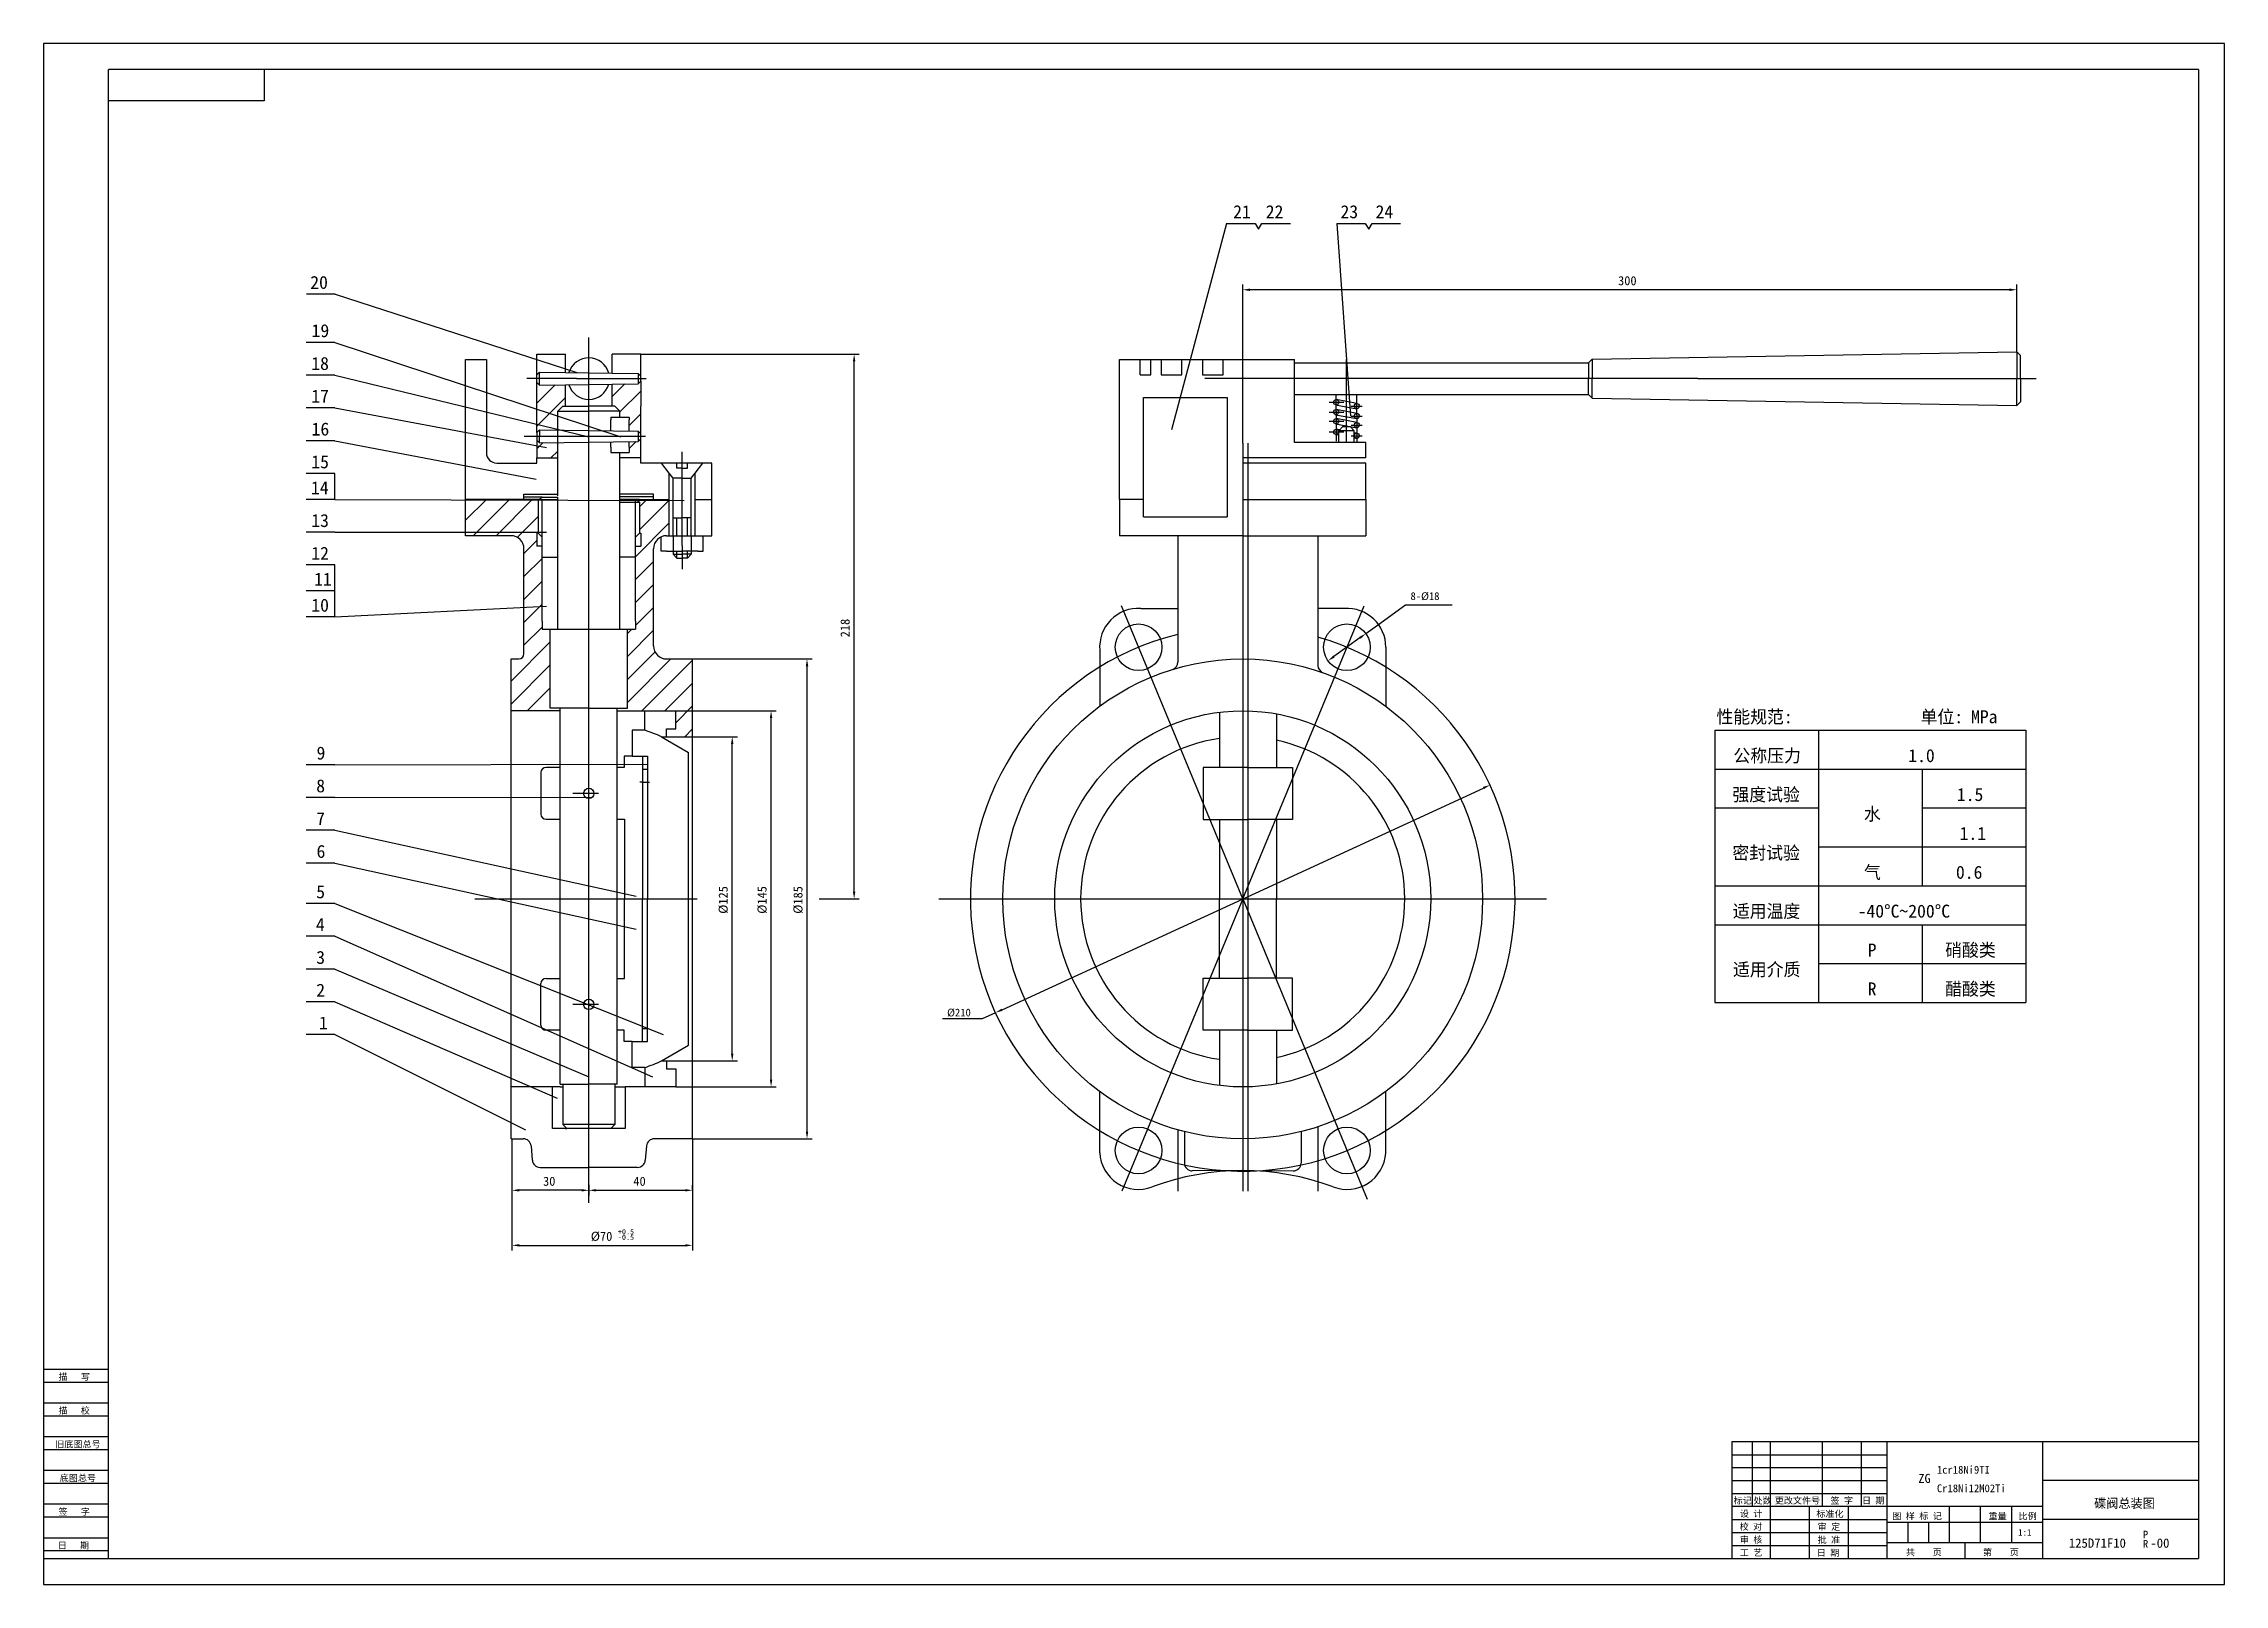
# Model space of a CAD drawing. Header units: metres. Extents: x 0 to 841, y 0 to 594.
import ezdxf

# ---------------------------------------------------------------- set-up
doc = ezdxf.new("R2010")
doc.units = ezdxf.units.M
for name, color, linetype in [('C', 6, 'Continuous'), ('D', 1, 'Continuous'), ('FL', 5, 'Continuous'), ('T', 7, 'Continuous'), ('TL', 4, 'Continuous')]:
    doc.layers.add(name, color=color, linetype=linetype)

# ---------------------------------------------------------------- blocks, each defined once
blk = doc.blocks.new('TUKUN1')
at = {"layer": 'FL'}
for p, q in [((0, 594), (0, 0)), ((841, 594), (0, 594)), ((841, 0), (841, 594)), ((0, 78), (25, 78)), ((0, 70), (25, 70)), ((0, 65), (25, 65)), ((0, 57), (25, 57)), ((0, 52), (25, 52)), ((659, 30), (659, 55)), ((666, 10), (666, 55)), ((686, 30), (686, 55)), ((701, 30), (701, 55)), ((0, 44), (25, 44)), ((651, 50), (711, 50)), ((651, 45), (711, 45)), ((0, 39), (25, 39)), ((651, 40), (711, 40)), ((651, 35), (711, 35)), ((0, 31), (25, 31)), ((0, 26), (25, 26)), ((696, 10), (696, 30)), ((0, 18), (25, 18)), ((651, 25), (711, 25)), ((651, 20), (711, 20)), ((0, 13), (25, 13)), ((651, 15), (711, 15)), ((0, 0), (841, 0))]:
    blk.add_line(p, q, dxfattribs=at)
at = {"layer": 'TL'}
for p, q in [((25, 10), (25, 584)), ((831, 584), (25, 584)), ((85, 584), (85, 572)), ((831, 584), (831, 10)), ((85, 572), (25, 572)), ((0, 83), (25, 83)), ((651, 55), (651, 10)), ((831, 55), (651, 55)), ((711, 10), (711, 55)), ((771, 10), (771, 55)), ((831, 40), (771, 40)), ((771, 30), (651, 30)), ((681, 10), (681, 30)), ((735, 16), (735, 30)), ((747, 16), (747, 30)), ((759, 16), (759, 30)), ((711, 24), (771, 24)), ((719, 16), (719, 24)), ((727, 16), (727, 24)), ((831, 25), (771, 25)), ((0, 10), (831, 10)), ((771, 16), (711, 16)), ((741, 10), (741, 16))]:
    blk.add_line(p, q, dxfattribs=at)
at = {"layer": 'T'}
for s, p in [('描   写', (5.74, 78.76)), ('描   校', (5.74, 65.76)), ('旧底图总号', (4.49, 52.76)), ('底图总号', (6.22, 39.76)), ('标记', (651.75, 31.07)), ('处数', (659.38, 31.07)), ('更改文件号', (667.61, 31.07)), ('签 字', (689.1, 31.07)), ('日 期', (701.23, 31.07)), ('签   字', (5.74, 26.76)), ('设 计', (654.14, 25.99)), ('标准化', (683.65, 25.93)), ('图 样 标 记', (712.95, 25.04)), ('重量', (750.03, 25.04)), ('比例', (761.64, 25.04)), ('校 对', (654.05, 20.99)), ('审 核', (654.14, 15.99)), ('批 准', (684.13, 15.93)), ('审 定', (684.13, 20.93)), ('日   期', (5.45, 13.76)), ('工 艺', (654.14, 10.99)), ('日 期', (683.84, 10.93)), ('共    页', (718.18, 11.13)), ('第    页', (747.9, 11.13))]:
    blk.add_text(s, height=2.5, dxfattribs=at).set_placement(p)

msp = doc.modelspace()

# ---------------------------------------------------------------- linework, layer by layer
for p, q in [((219.25, 457.9), (224.13, 462.78)), ((190.25, 455.42), (197.28, 462.44)), ((190.25, 446.58), (201.25, 457.58)), ((222.25, 452.06), (230.25, 460.06)), ((197.56, 445.04), (198.25, 445.74)), ((225.75, 446.72), (230.25, 451.22)), ((190.25, 437.74), (192.68, 440.17)), ((225.75, 437.88), (228.48, 440.61)), ((195.63, 434.28), (198.25, 436.9)), ((162.75, 410.24), (170.8, 418.28)), ((165.63, 404.28), (179.63, 418.28)), ((174.47, 404.28), (188.47, 418.28)), ((229.75, 415.37), (232.67, 418.28)), ((229.75, 406.53), (241.25, 418.03)), ((182.68, 403.65), (190.75, 411.72)), ((228.25, 396.19), (241.25, 409.19)), ((185.25, 397.38), (190.25, 402.38)), ((185.25, 388.54), (192.25, 395.54)), ((228.25, 387.35), (235.25, 394.35)), ((185.25, 379.7), (192.25, 386.7)), ((228.25, 378.51), (235.25, 385.51)), ((185.25, 370.87), (192.25, 377.87)), ((228.25, 369.67), (235.25, 376.67)), ((180.25, 348.19), (195.41, 363.35)), ((185.25, 362.03), (192.25, 369.03)), ((225.14, 366.56), (226.86, 368.28)), ((225.14, 357.72), (235.25, 367.83)), ((180.25, 339.35), (195.41, 354.51)), ((225.14, 348.88), (235.79, 359.53)), ((225.14, 340.04), (241.88, 356.78)), ((230.72, 336.78), (250.25, 356.32)), ((186.52, 336.78), (195.41, 345.67)), ((239.56, 336.78), (250.25, 347.48)), ((243.75, 332.14), (250.25, 338.64)), ((247.23, 326.78), (250.25, 329.8))]:
    msp.add_line(p, q)
at = {"layer": 'C'}
for p, q in [((462.43, 439.98), (462.43, 498.96)), ((210.25, 425.34), (210.25, 480.74)), ((502.43, 440.28), (502.43, 472.28)), ((205.47, 464.85), (186.36, 464.85)), ((205.47, 464.85), (210.25, 464.85)), ((210.25, 464.85), (216.09, 464.85)), ((216.09, 464.85), (232.4, 464.85)), ((637.92, 464.85), (447.78, 464.85)), ((637.92, 464.85), (768.42, 464.85)), ((495.71, 455.76), (501.37, 455.76)), ((498.43, 452.29), (498.43, 458.76)), ((504.2, 454.26), (508.45, 454.26)), ((506.43, 450.88), (506.43, 458.76)), ((495.71, 451.93), (501.37, 451.93)), ((495.71, 448.42), (501.37, 448.42)), ((498.43, 452.29), (498.43, 440.73)), ((504.2, 450.43), (508.45, 450.43)), ((504.2, 446.92), (508.45, 446.92)), ((506.43, 450.88), (506.43, 440.22)), ((185.36, 442.64), (232.08, 442.64)), ((462.43, 439.98), (462.43, 151.54)), ((464.43, 439.98), (464.43, 151.54)), ((495.71, 444.32), (501.37, 444.32)), ((504.2, 442.82), (508.45, 442.82)), ((246.25, 421.12), (246.25, 436.66)), ((210.25, 147.15), (210.25, 425.34)), ((210.25, 147.15), (210.25, 425.34)), ((246.25, 400.46), (246.25, 421.12)), ((246.25, 400.46), (246.25, 391.39)), ((462.43, 264.28), (415.63, 377.27)), ((462.43, 264.28), (509.23, 377.27)), ((214.05, 304.95), (204.14, 304.95)), ((230.92, 309.28), (229.92, 309.28)), ((230.92, 309.28), (232.92, 309.28)), ((232.92, 309.28), (233.62, 309.28)), ((166.3, 264.28), (250.69, 264.28)), ((345.22, 264.28), (550.34, 264.28)), ((462.43, 264.28), (415.76, 151.61)), ((462.43, 264.28), (510.36, 148.57)), ((550.34, 264.28), (579.64, 264.28)), ((214.05, 223.61), (204.14, 223.61)), ((437.43, 175.22), (437.43, 151.54)), ((491.43, 176.45), (491.43, 151.54))]:
    msp.add_line(p, q, dxfattribs=at)
msp.add_arc((462.43, 264.28), 105, 103.77, 73.97, dxfattribs=at)
at = {"layer": 'D'}
for p, q in [((456.22, 524.7), (434.98, 445.13)), ((456.22, 524.7), (467.22, 524.7)), ((467.22, 524.7), (468.54, 522.42)), ((468.54, 522.42), (469.86, 524.7)), ((469.86, 524.7), (480.86, 524.7)), ((498.68, 524.7), (503.99, 450.43)), ((498.68, 524.7), (509.68, 524.7)), ((509.68, 524.7), (511, 522.42)), ((511, 522.42), (512.32, 524.7)), ((512.32, 524.7), (523.32, 524.7)), ((112.38, 497.44), (101.38, 497.44)), ((112.38, 497.44), (205.62, 467.16)), ((462.43, 498.96), (462.43, 501.11)), ((758.13, 499.11), (465.23, 499.11)), ((760.93, 475.21), (760.93, 501.11)), ((112.3, 478.84), (101.3, 478.84)), ((112.3, 478.84), (222.57, 442.38)), ((230.25, 474.28), (314.57, 474.28)), ((312.57, 267.08), (312.57, 471.48)), ((112.3, 466.2), (101.3, 466.2)), ((112.3, 466.2), (210.32, 442.38)), ((112.3, 453.56), (101.3, 453.56)), ((112.3, 453.56), (193.98, 438.3)), ((112.3, 440.92), (101.3, 440.92)), ((112.3, 440.92), (189.9, 426.06)), ((112.3, 428.28), (101.3, 428.28)), ((112.3, 418.28), (112.3, 428.28)), ((112.3, 418.28), (101.3, 418.28)), ((112.3, 418.28), (247.07, 417.89)), ((192.25, 417.28), (192.25, 418.28)), ((192.25, 403.78), (192.25, 417.28)), ((228.25, 417.28), (228.25, 418.28)), ((228.25, 403.78), (228.25, 417.28)), ((112.3, 405.64), (101.3, 405.64)), ((112.3, 405.64), (193.98, 405.65)), ((190.75, 405.28), (190.25, 405.28)), ((229.75, 405.28), (230.25, 405.28)), ((244.25, 404.28), (244.25, 411.19)), ((248.25, 404.28), (248.25, 411.19)), ((244.25, 395.63), (244.25, 398.28)), ((248.25, 395.63), (248.25, 398.28)), ((112.3, 393), (101.3, 393)), ((112.3, 383), (112.3, 393)), ((112.3, 383), (101.3, 383)), ((112.3, 373), (112.3, 383)), ((112.3, 373), (101.3, 373)), ((112.3, 373), (193.98, 377.08)), ((514.46, 369.83), (525.21, 377.58)), ((525.21, 377.58), (543.21, 377.58)), ((507.64, 364.92), (497.58, 357.66)), ((509.91, 366.55), (514.46, 369.83)), ((250.25, 356.78), (296.4, 356.78)), ((294.4, 174.58), (294.4, 353.98)), ((243.75, 336.78), (254.45, 336.78)), ((254.45, 336.78), (282.55, 336.78)), ((280.55, 194.58), (280.55, 333.98)), ((644.45, 329.32), (644.45, 224.32)), ((644.45, 329.32), (764.45, 329.32)), ((684.45, 329.32), (684.45, 224.32)), ((764.45, 329.32), (764.45, 224.32)), ((250.25, 326.78), (267.56, 326.78)), ((265.56, 204.58), (265.56, 323.98)), ((112.31, 316), (101.31, 316)), ((112.31, 316), (232.78, 316.27)), ((644.45, 314.32), (764.45, 314.32)), ((724.45, 314.32), (724.45, 269.32)), ((112.31, 303.36), (101.31, 303.36)), ((112.31, 303.36), (211.55, 303.54)), ((369.6, 221.54), (555.27, 307.02)), ((644.45, 299.32), (684.45, 299.32)), ((724.45, 299.32), (764.45, 299.32)), ((112.31, 290.72), (101.31, 290.72)), ((112.31, 290.72), (228.53, 265.34)), ((112.31, 278.08), (101.31, 278.08)), ((112.31, 278.08), (228.53, 252.61)), ((684.45, 284.32), (764.45, 284.32)), ((644.45, 269.32), (764.45, 269.32)), ((112.3, 262.5), (101.3, 262.5)), ((112.3, 262.5), (238.9, 211.94)), ((250.69, 264.28), (252.06, 264.28)), ((299.13, 264.28), (314.57, 264.28)), ((644.45, 254.32), (764.45, 254.32)), ((724.45, 254.32), (724.45, 224.32)), ((112.3, 249.86), (101.3, 249.86)), ((112.3, 249.86), (234.82, 195.61)), ((112.3, 237.22), (101.3, 237.22)), ((112.3, 237.22), (210.32, 195.61)), ((684.45, 239.32), (764.45, 239.32)), ((112.3, 224.58), (101.3, 224.58)), ((112.3, 224.58), (198.06, 187.45)), ((367.05, 220.37), (361.97, 218.03)), ((644.45, 224.32), (764.45, 224.32)), ((112.3, 211.94), (101.3, 211.94)), ((112.3, 211.94), (185.81, 175.21)), ((361.97, 218.03), (346.65, 218.03)), ((250.25, 201.78), (267.56, 201.78)), ((243.75, 191.78), (282.55, 191.78)), ((180.62, 171.78), (180.62, 128.7)), ((250.25, 171.78), (296.4, 171.78)), ((250.25, 171.78), (250.25, 128.7)), ((180.62, 154.05), (180.62, 149.92)), ((207.45, 151.92), (183.42, 151.92)), ((210.25, 154.05), (210.25, 149.92)), ((210.25, 151.92), (210.25, 153.92)), ((213.05, 151.92), (247.45, 151.92)), ((250.25, 151.92), (250.25, 153.92)), ((183.42, 130.7), (247.45, 130.7))]:
    msp.add_line(p, q, dxfattribs=at)
for points in [[(465.23, 499.58), (465.23, 498.64), (462.43, 499.11)], [(758.13, 499.58), (758.13, 498.64), (760.93, 499.11)], [(312.11, 471.48), (313.04, 471.48), (312.57, 474.28)], [(507.91, 364.54), (507.37, 365.29), (509.91, 366.55)], [(293.93, 353.98), (294.87, 353.98), (294.4, 356.78)], [(497.86, 357.29), (497.31, 358.04), (495.31, 356.03)], [(280.08, 333.98), (281.01, 333.98), (280.55, 336.78)], [(265.09, 323.98), (266.02, 323.98), (265.56, 326.78)], [(555.46, 306.6), (555.07, 307.45), (557.81, 308.19)], [(312.11, 267.08), (313.04, 267.08), (312.57, 264.28)], [(369.79, 221.12), (369.4, 221.97), (367.05, 220.37)], [(265.09, 204.58), (266.02, 204.58), (265.56, 201.78)], [(280.08, 194.58), (281.01, 194.58), (280.55, 191.78)], [(293.93, 174.58), (294.87, 174.58), (294.4, 171.78)], [(183.42, 152.39), (183.42, 151.46), (180.62, 151.92)], [(207.45, 152.39), (207.45, 151.46), (210.25, 151.92)], [(213.05, 152.39), (213.05, 151.46), (210.25, 151.92)], [(247.45, 152.39), (247.45, 151.46), (250.25, 151.92)], [(183.42, 131.17), (183.42, 130.24), (180.62, 130.7)], [(247.45, 131.17), (247.45, 130.24), (250.25, 130.7)]]:
    msp.add_solid(points, dxfattribs=at)
at = {"layer": 'TL'}
for p, q in [((162.75, 432.28), (162.75, 472.28)), ((162.75, 472.28), (170.75, 472.28)), ((170.75, 472.28), (170.75, 436.28)), ((190.25, 474.28), (201.25, 474.28)), ((190.25, 466.35), (190.25, 474.28)), ((201.25, 467.21), (201.25, 474.28)), ((230.25, 474.28), (219.25, 474.28)), ((219.25, 466.99), (219.25, 474.28)), ((230.25, 465.85), (230.25, 474.28)), ((414.93, 472.28), (482.43, 472.28)), ((414.93, 432.28), (414.93, 472.28)), ((422.93, 466.28), (422.93, 472.28)), ((426.93, 466.28), (426.93, 472.28)), ((426.93, 472.28), (430.93, 472.28)), ((430.93, 472.28), (430.93, 466.28)), ((438.93, 466.28), (438.93, 472.28)), ((438.93, 472.28), (446.93, 472.28)), ((446.93, 472.28), (446.93, 466.28)), ((454.93, 466.28), (454.93, 472.28)), ((482.43, 440.28), (482.43, 472.28)), ((595.79, 470.94), (597.2, 472.36)), ((597.2, 472.36), (760.93, 475.21)), ((597.2, 472.36), (597.2, 464.85)), ((760.93, 475.21), (760.93, 464.85)), ((760.93, 475.21), (762.43, 473.74)), ((762.43, 464.85), (762.43, 473.74)), ((191.25, 467.34), (190.25, 466.35)), ((190.25, 463.35), (190.25, 466.35)), ((191.25, 462.36), (190.25, 463.35)), ((190.25, 444.14), (190.25, 463.35)), ((191.25, 467.34), (201.25, 467.21)), ((191.25, 462.36), (191.25, 467.34)), ((201.25, 467.21), (219.25, 466.99)), ((201.25, 462.49), (219.25, 462.71)), ((219.25, 466.99), (229.25, 466.86)), ((219.25, 462.71), (229.25, 462.84)), ((219.25, 454.28), (219.25, 462.71)), ((230.25, 465.85), (229.25, 466.86)), ((229.25, 466.86), (229.25, 462.84)), ((229.25, 462.84), (230.25, 463.85)), ((230.25, 463.85), (230.25, 465.85)), ((230.25, 463.85), (230.25, 454.28)), ((422.93, 466.28), (426.93, 466.28)), ((430.93, 466.28), (438.93, 466.28)), ((446.93, 466.28), (454.93, 466.28)), ((482.43, 470.94), (595.79, 470.94)), ((595.79, 470.94), (595.79, 464.85)), ((595.79, 458.76), (595.79, 464.85)), ((597.2, 457.35), (597.2, 464.85)), ((760.93, 454.49), (760.93, 464.85)), ((762.43, 464.85), (762.43, 455.96)), ((191.25, 462.36), (201.25, 462.49)), ((200.25, 454.28), (198.25, 452.28)), ((200.25, 454.28), (210.25, 454.28)), ((201.25, 454.28), (201.25, 462.49)), ((220.25, 454.28), (210.25, 454.28)), ((220.25, 454.28), (222.25, 452.28)), ((230.25, 443.64), (230.25, 454.28)), ((424.19, 411.61), (424.19, 457.58)), ((424.19, 457.58), (456.4, 457.58)), ((456.4, 457.58), (456.4, 411.61)), ((482.43, 458.76), (595.79, 458.76)), ((498.25, 454.78), (506.43, 453.26)), ((506.43, 455.26), (498.43, 456.76)), ((595.79, 458.76), (597.2, 457.35)), ((597.2, 457.35), (760.93, 454.49)), ((760.93, 454.49), (762.43, 455.96)), ((198.25, 434.28), (198.25, 452.28)), ((198.25, 452.28), (210.25, 452.28)), ((222.25, 452.28), (210.25, 452.28)), ((218.75, 450), (222.25, 450)), ((218.75, 450), (218.75, 449)), ((218.75, 444.78), (218.75, 449)), ((222.25, 450), (222.25, 452.28)), ((222.25, 450), (222.25, 452.28)), ((222.25, 450), (225.75, 450)), ((225.75, 450), (225.75, 449)), ((225.75, 444.69), (225.75, 449)), ((498.25, 450.95), (506.43, 449.43)), ((498.25, 447.44), (506.43, 445.92)), ((506.43, 451.43), (498.43, 452.93)), ((506.43, 447.92), (498.43, 449.42)), ((500.93, 446.28), (499.43, 444.78)), ((503.93, 446.28), (500.93, 446.28)), ((503.93, 446.28), (505.43, 444.78)), ((191.25, 445.12), (190.25, 444.14)), ((190.25, 444.14), (190.25, 434.28)), ((191.25, 440.15), (190.25, 441.14)), ((191.25, 445.12), (229.25, 444.65)), ((191.25, 445.12), (191.25, 442.64)), ((191.25, 440.15), (191.25, 442.64)), ((191.25, 440.15), (229.25, 440.62)), ((218.75, 438.39), (218.75, 440.49)), ((218.75, 438.39), (218.75, 436.39)), ((225.75, 438.39), (225.75, 440.58)), ((225.75, 438.39), (225.75, 436.39)), ((229.25, 444.65), (229.25, 442.64)), ((229.25, 444.65), (230.25, 443.64)), ((229.25, 442.64), (229.25, 440.62)), ((229.25, 440.62), (230.25, 441.62)), ((230.25, 434.28), (230.25, 443.64)), ((509.93, 440.28), (482.43, 440.28)), ((498.25, 443.34), (499.43, 443.12)), ((499.73, 445.08), (498.43, 445.32)), ((505.43, 444.78), (499.43, 444.78)), ((499.43, 440.28), (499.43, 444.78)), ((505.43, 440.28), (505.43, 444.78)), ((506.43, 443.82), (505.43, 444.01)), ((505.43, 442.01), (506.43, 441.82)), ((509.93, 434.28), (509.93, 440.28)), ((162.75, 418.28), (162.75, 432.28)), ((174.75, 432.28), (190.25, 432.28)), ((190.25, 434.28), (198.25, 434.28)), ((190.25, 432.28), (190.25, 434.28)), ((198.25, 419.63), (198.25, 434.28)), ((218.75, 436.39), (222.25, 436.39)), ((222.25, 436.39), (225.75, 436.39)), ((222.25, 434.28), (222.25, 436.39)), ((222.25, 434.28), (222.25, 436.39)), ((230.25, 434.28), (222.25, 434.28)), ((222.25, 420.28), (222.25, 434.28)), ((222.25, 420.28), (222.25, 434.28)), ((230.25, 432.28), (230.25, 434.28)), ((238.25, 432.28), (230.25, 432.28)), ((254.25, 432.28), (238.25, 432.28)), ((241.25, 428.42), (238.25, 432.28)), ((244.25, 430.28), (244.25, 432.28)), ((246.25, 430.28), (244.25, 430.28)), ((246.25, 430.28), (248.25, 430.28)), ((248.25, 430.28), (248.25, 432.28)), ((251.25, 428.42), (254.25, 432.28)), ((257.75, 432.28), (254.25, 432.28)), ((257.75, 418.28), (257.75, 432.28)), ((414.93, 418.28), (414.93, 432.28)), ((509.93, 434.28), (462.43, 434.28)), ((509.93, 432.28), (462.43, 432.28)), ((509.93, 418.28), (509.93, 432.28)), ((241.25, 418.28), (241.25, 428.42)), ((242.75, 426.48), (241.25, 428.42)), ((242.75, 404.28), (242.75, 426.48)), ((246.25, 426.48), (242.75, 426.48)), ((246.25, 426.48), (249.75, 426.48)), ((249.75, 426.48), (251.25, 428.42)), ((249.75, 404.28), (249.75, 426.48)), ((251.25, 418.28), (251.25, 428.42)), ((162.75, 404.28), (162.75, 418.28)), ((185.25, 418.28), (162.75, 418.28)), ((185.25, 420.28), (198.25, 420.28)), ((185.25, 418.28), (185.25, 420.28)), ((192.25, 419.13), (185.25, 419.13)), ((190.98, 418.28), (185.25, 418.28)), ((190.75, 418.13), (192.25, 419.13)), ((198.25, 418.13), (190.75, 418.13)), ((190.75, 418.13), (190.75, 417.28)), ((190.75, 417.28), (190.75, 405.28)), ((192.25, 419.13), (198.25, 419.13)), ((198.25, 396.08), (198.25, 419.13)), ((235.25, 420.28), (222.25, 420.28)), ((222.25, 396.08), (222.25, 420.28)), ((222.25, 418.28), (222.25, 420.28)), ((235.25, 419.28), (222.25, 419.28)), ((229.75, 418.28), (222.25, 418.28)), ((222.25, 395.49), (222.25, 418.28)), ((222.25, 417.28), (229.75, 417.28)), ((229.75, 417.28), (228.25, 418.28)), ((229.75, 418.28), (235.25, 418.28)), ((229.75, 417.28), (229.75, 405.28)), ((235.25, 418.28), (235.25, 420.28)), ((235.25, 418.28), (241.25, 418.28)), ((241.25, 404.28), (241.25, 418.28)), ((251.25, 418.28), (257.75, 418.28)), ((251.25, 404.28), (251.25, 418.28)), ((257.75, 404.28), (257.75, 418.28)), ((424.19, 418.28), (414.93, 418.28)), ((414.93, 418.28), (414.93, 404.28)), ((462.43, 418.28), (509.93, 418.28)), ((509.93, 418.28), (509.93, 404.28)), ((169.25, 404.28), (162.75, 404.28)), ((180.25, 404.28), (169.25, 404.28)), ((190.75, 405.28), (190.25, 405.28)), ((190.25, 405.28), (190.25, 400.28)), ((190.75, 405.28), (192.25, 403.78)), ((192.25, 400.28), (192.25, 403.78)), ((229.75, 405.28), (228.25, 403.78)), ((228.25, 400.28), (228.25, 403.78)), ((229.75, 405.28), (230.25, 405.28)), ((230.25, 405.28), (230.25, 400.28)), ((238.15, 398.28), (238.15, 403.82)), ((240.25, 404.28), (251.25, 404.28)), ((242.75, 411.19), (246.25, 411.19)), ((242.75, 404.28), (242.75, 397.13)), ((249.75, 411.19), (246.25, 411.19)), ((249.75, 404.28), (249.75, 397.13)), ((251.25, 404.28), (257.75, 404.28)), ((254.35, 398.28), (254.35, 404.28)), ((462.43, 404.28), (414.93, 404.28)), ((424.19, 411.61), (456.4, 411.61)), ((437.43, 404.28), (437.43, 355.59)), ((462.43, 404.28), (509.93, 404.28)), ((491.43, 404.28), (491.43, 354.26)), ((185.25, 358.78), (185.25, 399.28)), ((185.25, 361.78), (185.25, 399.28)), ((192.25, 400.28), (190.25, 400.28)), ((192.25, 396.08), (192.25, 400.28)), ((192.25, 371.28), (192.25, 396.08)), ((192.25, 396.08), (198.25, 396.08)), ((198.25, 371.28), (198.25, 396.08)), ((222.25, 371.28), (222.25, 396.08)), ((228.25, 396.08), (222.25, 396.08)), ((222.25, 371.28), (222.25, 395.49)), ((228.25, 396.19), (228.25, 400.28)), ((228.25, 400.28), (230.25, 400.28)), ((228.25, 371.28), (228.25, 396.19)), ((235.25, 361.78), (235.25, 399.28)), ((240.25, 398.28), (238.15, 398.28)), ((240.25, 398.28), (246.25, 398.28)), ((242.75, 397.13), (246.25, 397.13)), ((242.75, 397.13), (244.25, 395.63)), ((244.25, 395.63), (246.25, 395.63)), ((252.25, 398.28), (246.25, 398.28)), ((249.75, 397.13), (246.25, 397.13)), ((248.25, 395.63), (246.25, 395.63)), ((249.75, 397.13), (248.25, 395.63)), ((252.25, 398.28), (254.35, 398.28)), ((192.25, 371.28), (192.25, 368.28)), ((198.25, 368.28), (198.25, 371.28)), ((222.25, 368.28), (222.25, 371.28)), ((228.25, 371.28), (228.25, 368.28)), ((423.14, 376.26), (437.43, 376.26)), ((501.73, 376.26), (491.43, 376.26)), ((192.25, 368.28), (198.25, 368.28)), ((195.41, 337.78), (195.41, 368.28)), ((198.25, 368.28), (222.25, 368.28)), ((222.25, 368.28), (228.25, 368.28)), ((225.14, 337.78), (225.14, 368.28)), ((180.25, 336.78), (180.25, 356.78)), ((180.25, 356.78), (183.25, 356.78)), ((240.25, 356.78), (250.25, 356.78)), ((250.25, 326.78), (250.25, 356.78)), ((407.29, 360.13), (407.29, 338.55)), ((517.61, 361.29), (517.61, 351.79)), ((517.61, 351.79), (517.61, 338.52)), ((180.25, 191.78), (180.25, 336.78)), ((199.25, 336.78), (180.25, 336.78)), ((198.25, 337.78), (195.41, 337.78)), ((210.25, 337.78), (198.25, 337.78)), ((199.25, 314.95), (199.25, 337.78)), ((210.25, 337.78), (222.25, 337.78)), ((221.25, 336.78), (221.25, 337.78)), ((221.25, 336.78), (231.92, 336.78)), ((221.25, 314.95), (221.25, 336.78)), ((222.25, 337.78), (225.14, 337.78)), ((231.92, 336.78), (243.75, 336.78)), ((231.92, 329.26), (231.92, 336.78)), ((243.75, 329.78), (243.75, 336.78)), ((226.92, 329.26), (226.92, 319.28)), ((231.92, 329.26), (226.92, 329.26)), ((240.25, 329.78), (243.75, 329.78)), ((240.25, 326.78), (240.25, 329.78)), ((453.43, 336.22), (453.43, 314.89)), ((475.43, 335.61), (475.43, 314.89)), ((238.29, 326.78), (248.75, 320.74)), ((238.29, 326.78), (240.25, 326.78)), ((240.25, 326.78), (250.25, 326.78)), ((248.75, 207.82), (248.75, 320.74)), ((250.25, 201.78), (250.25, 326.78)), ((191.75, 312.95), (191.75, 296.95)), ((199.25, 314.95), (193.75, 314.95)), ((199.25, 294.95), (199.25, 314.95)), ((221.25, 294.95), (221.25, 314.95)), ((223.92, 314.95), (221.25, 314.95)), ((223.92, 319.28), (223.92, 314.95)), ((226.92, 319.28), (223.92, 319.28)), ((226.92, 319.28), (230.92, 319.28)), ((230.92, 319.28), (232.92, 319.28)), ((230.92, 319.28), (230.92, 314.28)), ((230.92, 314.28), (230.92, 264.28)), ((230.92, 314.28), (232.92, 314.28)), ((232.92, 319.28), (232.92, 314.28)), ((232.92, 314.28), (232.92, 264.28)), ((447.2, 314.89), (447.2, 294.89)), ((464.7, 314.89), (447.2, 314.89)), ((464.16, 314.89), (481.66, 314.89)), ((481.66, 314.89), (481.66, 294.89)), ((193.75, 294.95), (199.25, 294.95)), ((199.25, 233.61), (199.25, 294.95)), ((221.25, 294.95), (223.96, 294.95)), ((221.25, 233.61), (221.25, 294.95)), ((223.96, 294.95), (223.96, 264.28)), ((447.2, 294.89), (464.7, 294.89)), ((453.43, 294.89), (453.43, 264.28)), ((481.66, 294.89), (464.16, 294.89)), ((475.43, 294.89), (475.43, 264.28)), ((223.96, 233.61), (223.96, 264.28)), ((230.92, 214.28), (230.92, 264.28)), ((232.92, 214.28), (232.92, 264.28)), ((453.43, 233.67), (453.43, 264.28)), ((475.43, 233.67), (475.43, 264.28)), ((191.75, 215.61), (191.75, 231.61)), ((193.75, 233.61), (199.25, 233.61)), ((199.25, 213.61), (199.25, 233.61)), ((221.25, 233.61), (223.96, 233.61)), ((221.25, 213.61), (221.25, 233.61)), ((447.2, 233.67), (464.7, 233.67)), ((447.2, 213.67), (447.2, 233.67)), ((481.66, 233.67), (464.16, 233.67)), ((481.66, 213.67), (481.66, 233.67)), ((199.25, 213.61), (193.75, 213.61)), ((199.25, 192.78), (199.25, 213.61)), ((221.25, 192.78), (221.25, 213.61)), ((223.92, 213.61), (221.25, 213.61)), ((223.92, 209.28), (223.92, 213.61)), ((230.92, 214.28), (232.92, 214.28)), ((230.92, 209.28), (230.92, 214.28)), ((232.92, 209.28), (232.92, 214.28)), ((464.7, 213.67), (447.2, 213.67)), ((453.43, 213.67), (453.43, 192.34)), ((464.16, 213.67), (481.66, 213.67)), ((475.43, 213.67), (475.43, 192.96)), ((226.92, 209.28), (223.92, 209.28)), ((226.92, 199.3), (226.92, 209.28)), ((226.92, 209.28), (230.92, 209.28)), ((230.92, 209.28), (232.92, 209.28)), ((238.29, 201.78), (248.75, 207.82)), ((231.92, 199.3), (226.92, 199.3)), ((231.92, 199.3), (231.92, 191.78)), ((238.29, 201.78), (240.25, 201.78)), ((240.25, 201.78), (250.25, 201.78)), ((240.25, 201.78), (240.25, 198.78)), ((240.25, 198.78), (243.75, 198.78)), ((243.75, 198.78), (243.75, 191.78)), ((250.25, 171.78), (250.25, 201.78)), ((196.25, 191.78), (180.25, 191.78)), ((180.25, 171.78), (180.25, 191.78)), ((196.25, 175.78), (196.25, 191.78)), ((199.25, 191.78), (196.25, 191.78)), ((199.25, 192.78), (200.25, 192.78)), ((199.25, 191.78), (200.25, 191.78)), ((200.25, 192.78), (210.25, 192.78)), ((200.25, 192.78), (200.25, 191.78)), ((200.25, 191.78), (200.25, 177.28)), ((220.25, 192.78), (210.25, 192.78)), ((220.25, 192.78), (220.25, 191.78)), ((221.25, 192.78), (220.25, 192.78)), ((220.25, 191.78), (224.25, 191.78)), ((220.25, 191.78), (220.25, 177.28)), ((224.25, 191.78), (224.25, 175.78)), ((231.92, 191.78), (224.25, 191.78)), ((243.75, 191.78), (231.92, 191.78)), ((407.28, 166.39), (407.28, 190.03)), ((517.58, 166.26), (517.58, 190.02)), ((220.25, 177.28), (200.25, 177.28)), ((200.25, 177.28), (201.75, 175.78)), ((220.25, 177.28), (218.75, 175.78)), ((180.25, 171.78), (185, 171.78)), ((187.99, 169.04), (188.47, 163.52)), ((199.25, 175.78), (196.25, 175.78)), ((201.25, 175.78), (199.25, 175.78)), ((201.25, 175.78), (201.75, 175.78)), ((210.25, 175.78), (201.75, 175.78)), ((218.75, 175.78), (210.25, 175.78)), ((219.25, 175.78), (218.75, 175.78)), ((221.25, 175.78), (219.25, 175.78)), ((224.25, 175.78), (221.25, 175.78)), ((232.51, 169.04), (232.03, 163.52)), ((250.25, 171.78), (235.5, 171.78)), ((439.93, 174.56), (439.93, 162.43)), ((484.93, 174.56), (484.93, 162.43)), ((191.46, 160.78), (210.25, 160.78)), ((229.04, 160.78), (210.25, 160.78)), ((461.97, 159.52), (442.95, 159.43)), ((462.91, 159.52), (481.92, 159.43))]:
    msp.add_line(p, q, dxfattribs=at)
for centre, radius in [((498.43, 455.76), 1), ((506.43, 454.26), 1), ((498.43, 451.93), 1), ((498.43, 448.42), 1), ((506.43, 450.43), 1), ((506.43, 446.92), 1), ((498.43, 444.32), 1), ((506.43, 442.82), 1), ((422.25, 361.29), 9), ((502.61, 361.29), 9), ((462.43, 264.28), 92.5), ((462.43, 264.28), 72.5), ((210.25, 304.95), 2), ((210.25, 223.61), 2), ((422.25, 167.28), 9), ((502.61, 167.28), 9)]:
    msp.add_circle(centre, radius, dxfattribs=at)
for centre, radius, start, end in [((210.25, 464.85), 8, 15.62, 162.95), ((210.25, 464.85), 8, 197.05, 344.38), ((174.75, 436.28), 4, 180, 270), ((180.25, 399.28), 5, 0, 90), ((240.25, 399.28), 5, 90, 180), ((422.25, 361.29), 15, 86.61, 184.42), ((502.61, 361.29), 15, 0, 93.39), ((240.25, 361.78), 5, 180, 270), ((183.25, 358.78), 2, 270, 0), ((434.43, 355.59), 3, 287.05, 0), ((494.43, 354.26), 3, 180, 250.42), ((210.25, 264.28), 68.5, 65.84, 71.55), ((462.43, 264.28), 62.5, 98.28, 261.72), ((462.43, 264.28), 62.5, 282.01, 77.99), ((193.75, 312.95), 2, 90, 180), ((193.75, 296.95), 2, 180, 270), ((193.75, 231.61), 2, 90, 180), ((193.75, 215.61), 2, 180, 270), ((210.25, 264.28), 68.5, 288.45, 294.16), ((185, 168.78), 3, 5, 90), ((235.5, 168.78), 3, 90, 175), ((191.46, 163.78), 3, 185, 270), ((229.04, 163.78), 3, 270, 355), ((422.25, 167.28), 15, 183.37, 290.45), ((442.93, 162.43), 3, 180, 270.26), ((481.93, 162.43), 3, 269.72, 0), ((502.61, 167.28), 15, 249.55, 356.11), ((462.43, 59.52), 100, 69.55, 110.45)]:
    msp.add_arc(centre, radius, start, end, dxfattribs=at)

# ---------------------------------------------------------------- block references
msp.add_blockref('TUKUN1', (0, 0), dxfattribs=at)

# ---------------------------------------------------------------- texts
at = {"layer": 'D'}
for s, height, p in [('21', 5, (458.74, 526.7)), ('22', 5, (471.31, 526.7)), ('23', 5, (500.14, 526.7)), ('24', 5, (513.66, 526.7)), ('20', 5, (102.83, 499.44)), ('300', 3.5, (607.18, 500.86)), ('19', 5, (103.35, 480.84)), ('18', 5, (103.23, 468.2)), ('17', 5, (103.23, 455.56)), ('16', 5, (103.35, 442.92)), ('15', 5, (103.23, 430.28)), ('14', 5, (103.11, 420.28)), ('13', 5, (103.23, 407.64)), ('12', 5, (103.23, 395)), ('11', 5, (104.3, 385)), ('10', 5, (103.23, 375)), ('8-%%c18', 3, (527.13, 379.49)), ('性能规范:', 5, (645.11, 331.98)), ('单位:', 5, (723.85, 331.98)), ('MPa', 5, (743.31, 331.98)), ('9', 5, (105.26, 318)), ('公称压力', 5, (651.68, 317)), ('1.0', 5, (719.09, 317)), ('8', 5, (105.14, 305.36)), ('强度试验', 5, (651.26, 302.01)), ('1.5', 5, (737.83, 302.01)), ('7', 5, (105.14, 292.72)), ('水', 5, (701.99, 294.51)), ('1.1', 5, (738.91, 287.02)), ('6', 5, (105.26, 280.08)), ('密封试验', 5, (651.28, 279.53)), ('气', 5, (702.01, 272.03)), ('5', 5, (105.13, 264.5)), ('0.6', 5, (737.48, 272.03)), ('适用温度', 5, (651.43, 257.05)), ('-40%%dC%%126200%%dC', 5, (699.56, 257.05)), ('4', 5, (105.01, 251.86)), ('3', 5, (105.13, 239.22)), ('P', 5, (703.43, 242.06)), ('硝酸类', 5, (733.33, 242.06)), ('适用介质', 5, (651.5, 234.56)), ('2', 5, (105.13, 226.58)), ('R', 5, (703.43, 227.07)), ('醋酸类', 5, (733.33, 227.07)), ('1', 5, (106.2, 213.94)), ('%%c210', 3, (348.42, 218.96)), ('30', 3.5, (192.6, 153.67)), ('40', 3.5, (227.42, 153.67)), ('%%c70', 3.5, (211.02, 132.45)), ('+0.5', 2, (221.46, 134.95)), ('-0.5', 2, (221.46, 132.83)), ('ZG', 3.5, (722.99, 39.11)), ('1cr18Ni9TI', 3, (730.14, 42.69)), ('Cr18Ni12M02Ti', 3, (730.14, 35.54)), ('碟阀总装图', 3.6, (790.77, 29.48)), ('1:1', 2.5, (761.47, 18.77)), ('125D71F10', 3.6, (781, 14.12)), ('P', 3, (809.59, 17.69)), ('R', 3, (809.59, 14.12)), ('-00', 3.6, (812.45, 14.12))]:
    msp.add_text(s, height=height, dxfattribs=at).set_placement(p)
for s, p in [('218', (310.82, 365.12)), ('%%c125', (263.81, 258.53)), ('%%c145', (278.8, 258.53)), ('%%c185', (292.65, 258.53))]:
    msp.add_text(s, height=3.5, rotation=90, dxfattribs=at).set_placement(p)

doc.saveas('drawing.dxf')
